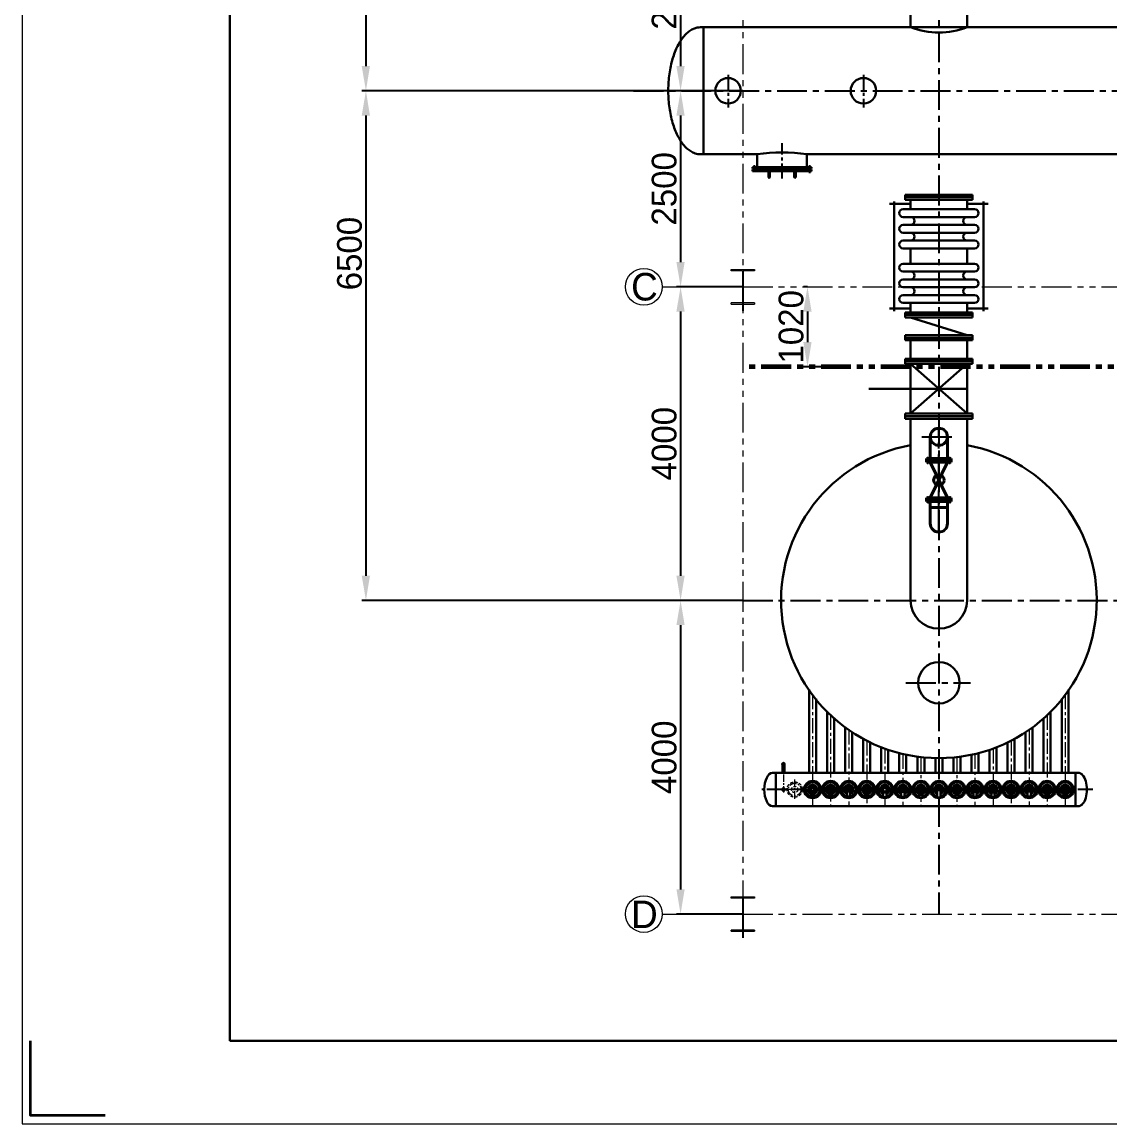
# Model space of a CAD drawing. Header units: millimetres. Extents: x 48549 to 244689, y 99496 to 172785.
# Drawn here: x 120160 to 134030, y 109867 to 123921 of the extents above; entities that cross this region are included whole.
import ezdxf

# ---------------------------------------------------------------- set-up
doc = ezdxf.new("R2010")
doc.units = ezdxf.units.MM
doc.header["$LTSCALE"] = 3
for name, pattern in [('CENTER', [50.8, 31.75, -6.35, 6.35, -6.35]), ('CENTERX2', [101.6, 63.5, -12.7, 12.7, -12.7]), ('DASHED', [19.05, 12.7, -6.35]), ('PHANTOMX2', [127, 63.5, -12.7, 12.7, -12.7, 12.7, -12.7])]:
    doc.linetypes.add(name, pattern=pattern)
for name, color, linetype, lineweight in [('1', 1, 'CENTER', 13), ('center', 1, 'CENTER', 9), ('CON', 7, 'Continuous', 40), ('Layer3', 6, 'Continuous', 18), ('Layer4', 4, 'DASHED', 5), ('双点划线', 3, 'PHANTOMX2', 20), ('图层1', 7, 'Continuous', 30), ('图层2', 1, 'CENTERX2', 15), ('图层3', 6, 'Continuous', 9), ('图框_内框线', 5, 'Continuous', 30), ('图框_外框线', 7, 'Continuous', 9), ('图框_角线', 5, 'Continuous', 35)]:
    doc.layers.add(name, color=color, linetype=linetype, lineweight=lineweight)
doc.layers.add('Layer1', color=1, linetype='CENTERX2')
doc.styles.add('仿宋体', font='ttxt1.shx', dxfattribs={"bigfont": 'hzfs.shx'})
doc.dimstyles.new('ISO-25', dxfattribs={"dimtxt": 150, "dimasz": 150, "dimexe": 50, "dimexo": 0, "dimgap": 50, "dimtad": 1, "dimdec": 1, "dimdsep": 46, "dimtxsty": '仿宋体', "dimcen": 2.5, "dimazin": 0, "dimtfac": 1, "dimtdec": 1, "dimtmove": 0, "dimatfit": 3, "dimfxl": 1, "dimarcsym": 0})

# ---------------------------------------------------------------- blocks, each defined once
blk = doc.blocks.new('*D53')
at = {"layer": 'Defpoints', "color": 0, "ltscale": 3}
for p in [(129349, 129544), (124544, 123044), (129349, 123044)]:
    blk.add_point(p, dxfattribs=at)
at = {"layer": '图层3', "color": 0, "lineweight": -2, "ltscale": 3}
for p, q in [((129349, 129544), (124494, 129544)), ((124544, 129229), (124544, 123359)), ((129349, 123044), (124494, 123044))]:
    blk.add_line(p, q, dxfattribs=at)
at = {"layer": '图层3', "color": 0, "ltscale": 3}
for points in [[(124491, 129229), (124596, 129229), (124544, 129544)], [(124491, 123359), (124596, 123359), (124544, 123044)]]:
    blk.add_solid(points, dxfattribs=at)
at = {"layer": '图层3', "color": 0, "ltscale": 3, "insert": (124336, 125520), "char_height": 315, "attachment_point": 5, "rotation": 90, "style": '仿宋体'}
blk.add_mtext('6500', dxfattribs=at)
blk = doc.blocks.new('*D58')
at = {"layer": 'Defpoints', "color": 0, "ltscale": 3}
for p in [(129349, 123044), (124544, 116544), (129349, 116544)]:
    blk.add_point(p, dxfattribs=at)
at = {"layer": '图层3', "color": 0, "lineweight": -2, "ltscale": 3}
for p, q in [((129349, 123044), (124494, 123044)), ((124544, 122729), (124544, 116859)), ((129349, 116544), (124494, 116544))]:
    blk.add_line(p, q, dxfattribs=at)
at = {"layer": '图层3', "color": 0, "ltscale": 3}
for points in [[(124491, 122729), (124596, 122729), (124544, 123044)], [(124491, 116859), (124596, 116859), (124544, 116544)]]:
    blk.add_solid(points, dxfattribs=at)
at = {"layer": '图层3', "color": 0, "ltscale": 3, "insert": (124336, 120968), "char_height": 315, "attachment_point": 5, "rotation": 90, "style": '仿宋体'}
blk.add_mtext('6500', dxfattribs=at)
blk = doc.blocks.new('*D85')
at = {"layer": 'Defpoints', "color": 0, "ltscale": 3}
for p in [(129349, 125544), (128556, 123044), (129349, 123044)]:
    blk.add_point(p, dxfattribs=at)
at = {"layer": '图层3', "color": 0, "lineweight": -2, "ltscale": 3}
for p, q in [((129349, 125544), (128506, 125544)), ((128556, 125229), (128556, 123359)), ((129349, 123044), (128506, 123044))]:
    blk.add_line(p, q, dxfattribs=at)
at = {"layer": '图层3', "color": 0, "ltscale": 3}
for points in [[(128503, 125229), (128608, 125229), (128556, 125544)], [(128503, 123359), (128608, 123359), (128556, 123044)]]:
    blk.add_solid(points, dxfattribs=at)
at = {"layer": '图层3', "color": 0, "ltscale": 3, "insert": (128348, 124294), "char_height": 315, "attachment_point": 5, "rotation": 90, "style": '仿宋体'}
blk.add_mtext('2500', dxfattribs=at)
blk = doc.blocks.new('*D86')
at = {"layer": 'Defpoints', "color": 0, "ltscale": 3}
for p in [(129349, 123044), (128556, 120544), (129349, 120544)]:
    blk.add_point(p, dxfattribs=at)
at = {"layer": '图层3', "color": 0, "lineweight": -2, "ltscale": 3}
for p, q in [((129349, 123044), (128506, 123044)), ((128556, 122729), (128556, 120859)), ((129349, 120544), (128506, 120544))]:
    blk.add_line(p, q, dxfattribs=at)
at = {"layer": '图层3', "color": 0, "ltscale": 3}
for points in [[(128503, 122729), (128608, 122729), (128556, 123044)], [(128503, 120859), (128608, 120859), (128556, 120544)]]:
    blk.add_solid(points, dxfattribs=at)
at = {"layer": '图层3', "color": 0, "ltscale": 3, "insert": (128348, 121794), "char_height": 315, "attachment_point": 5, "rotation": 90, "style": '仿宋体'}
blk.add_mtext('2500', dxfattribs=at)
blk = doc.blocks.new('*D87')
at = {"layer": 'Defpoints', "color": 0, "ltscale": 3}
for p in [(129349, 120544), (128556, 116544), (129349, 116544)]:
    blk.add_point(p, dxfattribs=at)
at = {"layer": '图层3', "color": 0, "lineweight": -2, "ltscale": 3}
for p, q in [((129349, 120544), (128506, 120544)), ((128556, 120229), (128556, 116859)), ((129349, 116544), (128506, 116544))]:
    blk.add_line(p, q, dxfattribs=at)
at = {"layer": '图层3', "color": 0, "ltscale": 3}
for points in [[(128503, 120229), (128608, 120229), (128556, 120544)], [(128503, 116859), (128608, 116859), (128556, 116544)]]:
    blk.add_solid(points, dxfattribs=at)
at = {"layer": '图层3', "color": 0, "ltscale": 3, "insert": (128348, 118544), "char_height": 315, "attachment_point": 5, "rotation": 90, "style": '仿宋体'}
blk.add_mtext('4000', dxfattribs=at)
blk = doc.blocks.new('*D88')
at = {"layer": 'Defpoints', "color": 0, "ltscale": 3}
for p in [(129349, 116544), (128556, 112544), (129349, 112544)]:
    blk.add_point(p, dxfattribs=at)
at = {"layer": '图层3', "color": 0, "lineweight": -2, "ltscale": 3}
for p, q in [((129349, 116544), (128506, 116544)), ((128556, 116229), (128556, 112859)), ((129349, 112544), (128506, 112544))]:
    blk.add_line(p, q, dxfattribs=at)
at = {"layer": '图层3', "color": 0, "ltscale": 3}
for points in [[(128503, 116229), (128608, 116229), (128556, 116544)], [(128503, 112859), (128608, 112859), (128556, 112544)]]:
    blk.add_solid(points, dxfattribs=at)
at = {"layer": '图层3', "color": 0, "ltscale": 3, "insert": (128348, 114544), "char_height": 315, "attachment_point": 5, "rotation": 90, "style": '仿宋体'}
blk.add_mtext('4000', dxfattribs=at)
blk = doc.blocks.new('*D95')
at = {"layer": 'Defpoints', "color": 0, "ltscale": 3}
for p in [(130174, 120544), (130174, 119524), (130362, 119524)]:
    blk.add_point(p, dxfattribs=at)
at = {"layer": '图层3', "color": 0, "lineweight": -2, "ltscale": 3}
for p, q in [((130174, 120544), (130124, 120544)), ((130174, 120229), (130174, 119839)), ((130362, 119524), (130124, 119524))]:
    blk.add_line(p, q, dxfattribs=at)
at = {"layer": '图层3', "color": 0, "ltscale": 3}
for points in [[(130121, 120229), (130226, 120229), (130174, 120544)], [(130121, 119839), (130226, 119839), (130174, 119524)]]:
    blk.add_solid(points, dxfattribs=at)
at = {"layer": '图层3', "color": 0, "ltscale": 3, "insert": (129966, 120034), "char_height": 315, "attachment_point": 5, "rotation": 90, "style": '仿宋体'}
blk.add_mtext('1020', dxfattribs=at)

msp = doc.modelspace()

# ---------------------------------------------------------------- linework, layer by layer
at = {"layer": '1'}
for p, q in [((129894.364, 114457.95), (129840.086, 114457.95)), ((130015.85, 114132.497), (129802.711, 114132.484))]:
    msp.add_line(p, q, dxfattribs=at)
at = {"layer": 'center'}
for p, q in [((129868.575, 114478.293), (129868.575, 114094.204)), ((130009.363, 114262.111), (130009.363, 113999.273))]:
    msp.add_line(p, q, dxfattribs=at)
msp.add_circle((130010.793, 114132.56), 80, dxfattribs=at)
at = {"layer": 'CON'}
for p, q in [((131739.863, 118631.484), (131739.863, 118353.49)), ((131958.863, 118631.484), (131958.863, 118353.49)), ((132006.863, 118353.49), (131691.863, 118353.49)), ((131691.863, 118353.49), (131691.863, 118331.49)), ((132006.863, 118331.49), (132006.863, 118353.49)), ((131691.863, 118331.49), (132006.863, 118331.49)), ((131691.863, 118329.49), (131691.863, 118331.49)), ((132006.863, 118329.49), (131691.863, 118329.49)), ((131691.863, 118329.49), (131691.863, 118307.49)), ((131691.863, 118307.49), (132006.863, 118307.49)), ((131739.863, 117851.49), (131958.863, 118307.49)), ((131958.863, 117851.49), (131739.863, 118307.49)), ((132006.863, 118331.49), (132006.863, 118329.49)), ((132006.863, 118307.49), (132006.863, 118329.49)), ((131691.863, 117829.49), (131691.863, 117851.49)), ((131691.863, 117851.49), (132006.863, 117851.49)), ((132006.863, 117829.49), (131691.863, 117829.49)), ((131691.863, 117829.49), (131691.863, 117827.49)), ((131691.863, 117805.49), (131691.863, 117827.49)), ((131691.863, 117827.49), (132006.863, 117827.49)), ((132006.863, 117805.49), (131691.863, 117805.49)), ((131739.863, 117805.49), (131739.863, 117524.49)), ((131958.863, 117805.49), (131958.863, 117524.49)), ((132006.863, 117851.49), (132006.863, 117829.49)), ((132006.863, 117827.49), (132006.863, 117829.49)), ((132006.863, 117827.49), (132006.863, 117805.49)), ((131958.863, 117727.49), (131739.863, 117727.49))]:
    msp.add_line(p, q, dxfattribs=at)
for centre, radius in [((131849.363, 118631.484), 109.5), ((131849.363, 118079.49), 67.33)]:
    msp.add_circle(centre, radius, dxfattribs=at)
msp.add_arc((131849.363, 117524.49), 109.5, 180, 0, dxfattribs=at)
at = {"layer": 'Layer1', "ltscale": 2}
for p, q in [((131849.363, 133544.49), (131849.363, 112544.49)), ((127957.105, 123044.49), (154349.363, 123044.49)), ((131633.87, 118631.484), (132064.856, 118631.484)), ((131849.363, 117414.99), (131849.363, 118740.984)), ((129349.363, 116544.49), (154349.363, 116544.49)), ((131427.905, 115494.49), (132251.979, 115494.49))]:
    msp.add_line(p, q, dxfattribs=at)
at = {"layer": 'Layer1'}
for p, q in [((129161.833, 123248.518), (129161.833, 122833.083)), ((130887.333, 123248.518), (130887.333, 122833.083)), ((129849.365, 121926.115), (129849.365, 122375.118)), ((129496.865, 122006.091), (129496.865, 122094.471)), ((129685.018, 122020.085), (129685.018, 121934.745)), ((129685.018, 122020.085), (129685.018, 121945.085)), ((130013.711, 122020.085), (130013.711, 121945.085)), ((130013.711, 122020.085), (130013.711, 121934.745)), ((130201.865, 121991.996), (130201.865, 122094.471)), ((129349.363, 120364.954), (129349.363, 120239.713)), ((133810.091, 114132.49), (129593.178, 114132.49)), ((129349.363, 112364.954), (129349.363, 112239.713))]:
    msp.add_line(p, q, dxfattribs=at)
at = {"layer": 'Layer3'}
msp.add_arc((129868.575, 114132.522), 15.5, 180, 90, dxfattribs=at)
at = {"layer": 'Layer4'}
for radius in [97.5, 40]:
    msp.add_circle((130010.793, 114132.56), radius, dxfattribs=at)
at = {"layer": '双点划线', "ltscale": 2}
for p, q in [((129349.363, 133544.49), (129349.363, 112544.49)), ((129349.363, 120544.49), (154343.863, 120544.49)), ((129349.363, 112544.49), (154354.863, 112544.49))]:
    msp.add_line(p, q, dxfattribs=at)
at = {"layer": '双点划线', "ltscale": 10}
for p, q in [((129199.363, 120764.49), (129499.363, 120764.49)), ((129199.363, 120748.49), (129199.363, 120764.49)), ((129343.863, 120746.49), (129199.363, 120746.49)), ((129343.863, 120746.49), (129343.863, 120342.49)), ((129499.363, 120746.49), (129354.863, 120746.49)), ((129354.863, 120746.49), (129354.863, 120342.49)), ((129499.363, 120764.49), (129499.363, 120748.49)), ((129199.363, 120342.49), (129343.863, 120342.49)), ((129199.363, 120324.49), (129199.363, 120340.49)), ((129199.363, 120324.49), (129499.363, 120324.49)), ((129354.863, 120342.49), (129499.363, 120342.49)), ((129499.363, 120340.49), (129499.363, 120324.49)), ((129199.363, 112764.49), (129499.363, 112764.49)), ((129199.363, 112748.49), (129199.363, 112764.49)), ((129343.863, 112746.49), (129199.363, 112746.49)), ((129343.863, 112746.49), (129343.863, 112342.49)), ((129499.363, 112746.49), (129354.863, 112746.49)), ((129354.863, 112746.49), (129354.863, 112342.49)), ((129499.363, 112764.49), (129499.363, 112748.49)), ((129199.363, 112342.49), (129343.863, 112342.49)), ((129199.363, 112324.49), (129199.363, 112340.49)), ((129199.363, 112324.49), (129499.363, 112324.49)), ((129354.863, 112342.49), (129499.363, 112342.49)), ((129499.363, 112340.49), (129499.363, 112324.49))]:
    msp.add_line(p, q, dxfattribs=at)
at = {"layer": '双点划线', "color": 7, "lineweight": 60, "ltscale": 2}
msp.add_line((154349.363, 119524.49), (129343.863, 119524.49), dxfattribs=at)
at = {"layer": '图层1'}
for p, q in [((131489.357, 124402.49), (131489.367, 123854.49)), ((132209.362, 124402.49), (132209.365, 123854.49)), ((139849.373, 123854.49), (128809.362, 123854.49)), ((128849.362, 123854.49), (128849.362, 122234.49)), ((129534.365, 122234.49), (128809.362, 122234.49)), ((129534.365, 122234.49), (129534.365, 122070.49)), ((139849.373, 122234.49), (130164.365, 122234.49)), ((130164.365, 122234.49), (130164.365, 122070.49)), ((129471.865, 122070.49), (129849.365, 122070.49)), ((129471.865, 122051.49), (129471.865, 122070.49)), ((129849.365, 122051.49), (129471.865, 122051.49)), ((129849.365, 122038.49), (129471.865, 122038.49)), ((129471.865, 122038.49), (129471.865, 122019.49)), ((129471.865, 122019.49), (129849.365, 122019.49)), ((129514.365, 122046.49), (129514.365, 122051.49)), ((129514.365, 122046.49), (129849.365, 122046.49)), ((129514.365, 122046.49), (129514.365, 122043.49)), ((129514.365, 122043.49), (129514.365, 122038.49)), ((129514.365, 122043.49), (130184.365, 122043.49)), ((129675.018, 121945.085), (129675.018, 122019.49)), ((129695.018, 121945.085), (129695.018, 122019.49)), ((130226.865, 122070.49), (129849.365, 122070.49)), ((129849.365, 122051.49), (130226.865, 122051.49)), ((130184.365, 122046.49), (129849.365, 122046.49)), ((129849.365, 122038.49), (130226.865, 122038.49)), ((130226.865, 122019.49), (129849.365, 122019.49)), ((130003.711, 121945.085), (130003.711, 122019.49)), ((130023.711, 121945.085), (130023.711, 122019.49)), ((130184.365, 122046.49), (130184.365, 122051.49)), ((130184.365, 122043.49), (130184.365, 122046.49)), ((130184.365, 122043.49), (130184.365, 122038.49)), ((130226.865, 122051.49), (130226.865, 122070.49)), ((130226.865, 122038.49), (130226.865, 122019.49)), ((132279.371, 121718.486), (131419.371, 121718.494)), ((131419.371, 121686.494), (131419.371, 121718.494)), ((132279.371, 121686.486), (132279.371, 121718.486)), ((131489.367, 121604.492), (131221.604, 121604.493)), ((131279.498, 121634.394), (131279.492, 120234.394)), ((131419.37, 121654.494), (131419.371, 121686.494)), ((131419.37, 121654.494), (132279.37, 121654.486)), ((132279.371, 121686.486), (131419.371, 121686.494)), ((131489.37, 121654.494), (131489.369, 121534.492)), ((132209.368, 121654.487), (132209.366, 121534.488)), ((132209.367, 121604.488), (132477.13, 121604.487)), ((132279.37, 121654.486), (132279.371, 121686.486)), ((132419.236, 121634.388), (132419.229, 120234.388)), ((131899.366, 121434.49), (131393.814, 121434.492)), ((131899.367, 121534.49), (131393.815, 121534.492)), ((131899.367, 121534.49), (131489.367, 121534.492)), ((131799.366, 121434.49), (132304.919, 121434.488)), ((131799.367, 121534.49), (132304.919, 121534.488)), ((131799.367, 121534.49), (132209.367, 121534.488)), ((131899.366, 121334.49), (131393.814, 121334.492)), ((131799.366, 121334.49), (132304.918, 121334.488)), ((131899.365, 121234.49), (131393.813, 121234.492)), ((131799.365, 121234.49), (132304.918, 121234.488)), ((131899.364, 121034.49), (131393.812, 121034.492)), ((131899.365, 121134.49), (131393.813, 121134.492)), ((131489.364, 121034.492), (131489.363, 120838.492)), ((131799.364, 121034.49), (132304.917, 121034.488)), ((131799.365, 121134.49), (132304.917, 121134.488)), ((132209.364, 121034.488), (132209.363, 120838.488)), ((131899.363, 120738.49), (131393.81, 120738.492)), ((131899.363, 120838.49), (131393.811, 120838.492)), ((131799.363, 120838.49), (132304.915, 120838.488)), ((131799.363, 120738.49), (132304.915, 120738.488)), ((131899.362, 120638.49), (131393.81, 120638.492)), ((131799.362, 120638.49), (132304.914, 120638.488)), ((131899.362, 120538.49), (131393.809, 120538.492)), ((131799.362, 120538.49), (132304.914, 120538.488)), ((131899.361, 120338.49), (131393.808, 120338.492)), ((131899.361, 120438.49), (131393.809, 120438.492)), ((131489.361, 120338.492), (131489.361, 120338.492)), ((131899.361, 120338.49), (131489.361, 120338.492)), ((131489.363, 120218.49), (131489.363, 120338.492)), ((131799.361, 120438.49), (132304.913, 120438.488)), ((131799.361, 120338.49), (132304.913, 120338.488)), ((131799.361, 120338.49), (132209.361, 120338.488)), ((132209.36, 120218.49), (132209.36, 120338.488)), ((132209.361, 120338.488), (132209.361, 120338.488)), ((131489.36, 120268.492), (131221.597, 120268.493)), ((131419.366, 120218.49), (132279.366, 120218.49)), ((131419.366, 120218.49), (131419.366, 120186.49)), ((132279.366, 120186.49), (131419.366, 120186.49)), ((131419.366, 120186.49), (131419.366, 120154.49)), ((132209.36, 120268.488), (132477.123, 120268.487)), ((132279.366, 120218.49), (132279.366, 120186.49)), ((132279.366, 120186.49), (132279.366, 120154.49)), ((132279.366, 120154.49), (131419.366, 120154.49)), ((131489.366, 120154.49), (132209.366, 119926.49)), ((131419.366, 119926.49), (132279.366, 119926.49)), ((131419.366, 119926.49), (131419.366, 119894.49)), ((132279.366, 119894.49), (131419.366, 119894.49)), ((131419.366, 119894.49), (131419.366, 119862.49)), ((132279.366, 119926.49), (132279.366, 119894.49)), ((132279.366, 119894.49), (132279.366, 119862.49)), ((132279.366, 119862.49), (131419.366, 119862.49)), ((131489.366, 119626.49), (131489.366, 119862.49)), ((132209.366, 119626.49), (132209.365, 119862.49)), ((131419.366, 119626.49), (132279.366, 119626.49)), ((131419.366, 119626.49), (131419.366, 119594.49)), ((132279.366, 119626.49), (132279.366, 119594.49)), ((132279.366, 119594.49), (131419.366, 119594.49)), ((131419.366, 119594.49), (131419.366, 119562.49)), ((132279.366, 119562.49), (131419.366, 119562.49)), ((131489.366, 118926.49), (131489.366, 119562.49)), ((132209.366, 119562.49), (131489.366, 118926.49)), ((131489.366, 119562.49), (132209.366, 118926.49)), ((132209.366, 118926.49), (132209.366, 119562.49)), ((132279.366, 119594.49), (132279.366, 119562.49)), ((130957.056, 119244.49), (132209.366, 119244.49)), ((131419.366, 118926.49), (132279.366, 118926.49)), ((131419.366, 118926.49), (131419.366, 118894.49)), ((132279.366, 118926.49), (132279.366, 118894.49)), ((132279.366, 118894.49), (131419.366, 118894.49)), ((131419.366, 118894.49), (131419.366, 118862.49)), ((132279.366, 118862.49), (131419.366, 118862.49)), ((131489.363, 116544.49), (131489.363, 118862.49)), ((132209.363, 116544.49), (132209.363, 118862.49)), ((132279.366, 118894.49), (132279.366, 118862.49)), ((130194.863, 115408.822), (130194.863, 114345.49)), ((133503.863, 115408.822), (133503.863, 114345.49)), ((130283.863, 115287.818), (130283.863, 114345.49)), ((133414.863, 115287.818), (133414.863, 114345.49)), ((130424.863, 115128.638), (130424.863, 114345.49)), ((133273.863, 115128.638), (133273.863, 114345.49)), ((130513.863, 115043.719), (130513.863, 114345.49)), ((133184.863, 115043.719), (133184.863, 114345.49)), ((130655.109, 114928.197), (130655.109, 114345.49)), ((130744.109, 114865.633), (130744.109, 114345.49)), ((132954.617, 114865.633), (132954.617, 114345.49)), ((133043.617, 114928.197), (133043.617, 114345.49)), ((130884.863, 114780.423), (130884.863, 114345.49)), ((130973.863, 114734.297), (130973.863, 114345.49)), ((132724.863, 114734.297), (132724.863, 114345.49)), ((132813.863, 114780.423), (132813.863, 114345.49)), ((131114.863, 114672.246), (131114.863, 114345.49)), ((131203.863, 114639.522), (131203.863, 114345.49)), ((131344.863, 114597.166), (131344.863, 114345.49)), ((131433.863, 114576.126), (131433.863, 114345.49)), ((131574.863, 114551.417), (131574.863, 114345.49)), ((132123.863, 114551.417), (132123.863, 114345.49)), ((132264.863, 114576.126), (132264.863, 114345.49)), ((132353.863, 114597.166), (132353.863, 114345.49)), ((132494.863, 114639.522), (132494.863, 114345.49)), ((132583.863, 114672.246), (132583.863, 114345.49)), ((129855.334, 114345.49), (129855.334, 114457.95)), ((129882.334, 114427.95), (129855.334, 114427.95)), ((129882.334, 114457.95), (129882.334, 114345.49)), ((131663.863, 114541.111), (131663.863, 114345.49)), ((131804.863, 114532.985), (131804.863, 114345.49)), ((131893.863, 114532.985), (131893.863, 114345.49)), ((132034.863, 114541.111), (132034.863, 114345.49)), ((133629.168, 114345.49), (129728.834, 114345.49)), ((129768.834, 114345.49), (129768.834, 113919.49)), ((133589.168, 114345.49), (133589.168, 113919.49)), ((130219.363, 114152.49), (130239.363, 114152.49)), ((130219.363, 114152.49), (130219.363, 114032.49)), ((130259.363, 114152.49), (130239.363, 114152.49)), ((130259.363, 114152.49), (130259.363, 114032.49)), ((130449.363, 114152.49), (130469.363, 114152.49)), ((130449.363, 114152.49), (130449.363, 114032.49)), ((130489.363, 114152.49), (130469.363, 114152.49)), ((130489.363, 114152.49), (130489.363, 114032.49)), ((130679.363, 114152.49), (130699.363, 114152.49)), ((130679.363, 114152.49), (130679.363, 114032.49)), ((130719.363, 114152.49), (130699.363, 114152.49)), ((130719.363, 114152.49), (130719.363, 114032.49)), ((130909.363, 114152.49), (130929.363, 114152.49)), ((130909.363, 114152.49), (130909.363, 114032.49)), ((130949.363, 114152.49), (130929.363, 114152.49)), ((130949.363, 114152.49), (130949.363, 114032.49)), ((131139.363, 114152.49), (131159.363, 114152.49)), ((131139.363, 114152.49), (131139.363, 114032.49)), ((131179.363, 114152.49), (131159.363, 114152.49)), ((131179.363, 114152.49), (131179.363, 114032.49)), ((131369.363, 114152.49), (131389.363, 114152.49)), ((131369.363, 114152.49), (131369.363, 114032.49)), ((131409.363, 114152.49), (131389.363, 114152.49)), ((131409.363, 114152.49), (131409.363, 114032.49)), ((131599.363, 114152.49), (131619.363, 114152.49)), ((131599.363, 114152.49), (131599.363, 114032.49)), ((131639.363, 114152.49), (131619.363, 114152.49)), ((131639.363, 114152.49), (131639.363, 114032.49)), ((131829.363, 114152.49), (131849.363, 114152.49)), ((131829.363, 114152.49), (131829.363, 114032.49)), ((131869.363, 114152.49), (131849.363, 114152.49)), ((131869.363, 114152.49), (131869.363, 114032.49)), ((132059.363, 114152.49), (132079.363, 114152.49)), ((132059.363, 114152.49), (132059.363, 114032.49)), ((132099.363, 114152.49), (132079.363, 114152.49)), ((132099.363, 114152.49), (132099.363, 114032.49)), ((132289.363, 114152.49), (132309.363, 114152.49)), ((132289.363, 114152.49), (132289.363, 114032.49)), ((132329.363, 114152.49), (132309.363, 114152.49)), ((132329.363, 114152.49), (132329.363, 114032.49)), ((132519.363, 114152.49), (132539.363, 114152.49)), ((132519.363, 114152.49), (132519.363, 114032.49)), ((132559.363, 114152.49), (132539.363, 114152.49)), ((132559.363, 114152.49), (132559.363, 114032.49)), ((132749.363, 114152.49), (132769.363, 114152.49)), ((132749.363, 114152.49), (132749.363, 114032.49)), ((132789.363, 114152.49), (132769.363, 114152.49)), ((132789.363, 114152.49), (132789.363, 114032.49)), ((132979.558, 114152.656), (132999.558, 114152.656)), ((132979.558, 114152.656), (132979.558, 114032.656)), ((133019.558, 114152.656), (132999.558, 114152.656)), ((133019.558, 114152.656), (133019.558, 114032.656)), ((133209.558, 114152.656), (133229.558, 114152.656)), ((133209.558, 114152.656), (133209.558, 114032.656)), ((133249.558, 114152.656), (133229.558, 114152.656)), ((133249.558, 114152.656), (133249.558, 114032.656)), ((133439.363, 114152.656), (133459.363, 114152.656)), ((133439.363, 114152.656), (133439.363, 114032.656)), ((133479.363, 114152.656), (133459.363, 114152.656)), ((133479.363, 114152.656), (133479.363, 114032.656)), ((130219.363, 114032.49), (130239.363, 114032.49)), ((130259.363, 114032.49), (130239.363, 114032.49)), ((130449.363, 114032.49), (130469.363, 114032.49)), ((130489.363, 114032.49), (130469.363, 114032.49)), ((130679.363, 114032.49), (130699.363, 114032.49)), ((130719.363, 114032.49), (130699.363, 114032.49)), ((130909.363, 114032.49), (130929.363, 114032.49)), ((130949.363, 114032.49), (130929.363, 114032.49)), ((131139.363, 114032.49), (131159.363, 114032.49)), ((131179.363, 114032.49), (131159.363, 114032.49)), ((131369.363, 114032.49), (131389.363, 114032.49)), ((131409.363, 114032.49), (131389.363, 114032.49)), ((131599.363, 114032.49), (131619.363, 114032.49)), ((131639.363, 114032.49), (131619.363, 114032.49)), ((131829.363, 114032.49), (131849.363, 114032.49)), ((131869.363, 114032.49), (131849.363, 114032.49)), ((132059.363, 114032.49), (132079.363, 114032.49)), ((132099.363, 114032.49), (132079.363, 114032.49)), ((132289.363, 114032.49), (132309.363, 114032.49)), ((132329.363, 114032.49), (132309.363, 114032.49)), ((132519.363, 114032.49), (132539.363, 114032.49)), ((132559.363, 114032.49), (132539.363, 114032.49)), ((132749.363, 114032.49), (132769.363, 114032.49)), ((132789.363, 114032.49), (132769.363, 114032.49)), ((132979.558, 114032.656), (132999.558, 114032.656)), ((133019.558, 114032.656), (132999.558, 114032.656)), ((133209.558, 114032.656), (133229.558, 114032.656)), ((133249.558, 114032.656), (133229.558, 114032.656)), ((133439.363, 114032.656), (133459.363, 114032.656)), ((133479.363, 114032.656), (133459.363, 114032.656)), ((133629.168, 113919.49), (129728.834, 113919.49))]:
    msp.add_line(p, q, dxfattribs=at)
for centre, radius in [((129161.833, 123044.49), 162.5), ((130887.333, 123044.49), 162.5), ((131849.363, 115494.49), 264.5), ((129868.834, 114457.95), 13.5), ((129868.834, 114457.95), 9), ((129868.575, 114132.522), 17), ((129868.575, 114132.522), 12.5), ((130239.363, 114132.49), 110), ((130239.363, 114132.49), 110), ((130469.363, 114132.49), 110), ((130469.363, 114132.49), 110), ((130699.363, 114132.49), 110), ((130699.363, 114132.49), 110), ((130929.363, 114132.49), 110), ((130929.363, 114132.49), 110), ((131159.363, 114132.49), 110), ((131159.363, 114132.49), 110), ((131389.363, 114132.49), 110), ((131389.363, 114132.49), 110), ((131619.363, 114132.49), 110), ((131619.363, 114132.49), 110), ((131849.363, 114132.49), 110), ((131849.363, 114132.49), 110), ((132079.363, 114132.49), 110), ((132079.363, 114132.49), 110), ((132309.363, 114132.49), 110), ((132309.363, 114132.49), 110), ((132539.363, 114132.49), 110), ((132539.363, 114132.49), 110), ((132769.363, 114132.49), 110), ((132769.363, 114132.49), 110), ((132999.558, 114132.656), 110), ((132999.558, 114132.656), 110), ((133229.558, 114132.656), 110), ((133229.558, 114132.656), 110), ((133459.363, 114132.656), 110), ((133459.363, 114132.656), 110)]:
    msp.add_circle(centre, radius, dxfattribs=at)
for centre, radius, start, end in [((131849.364, 124798.025), 1009.881, 249.1159315, 290.8840685), ((129849.365, 120247.301), 2012, 80.9926807, 99.0073193), ((129685.018, 121945.085), 10, 180, 0), ((130013.711, 121945.085), 10, 180, 0), ((131393.814, 121484.492), 50, 89.9997196, 269.9997196), ((131489.366, 121384.492), 50, 269.9997196, 89.9997196), ((132209.366, 121384.488), 50, 89.9997196, 269.9997196), ((132304.919, 121484.488), 50, 269.9997196, 89.9997196), ((131393.813, 121284.492), 50, 89.9997196, 269.9997196), ((132304.918, 121284.488), 50, 269.9997196, 89.9997196), ((131489.365, 121184.492), 50, 269.9997196, 89.9997196), ((132209.365, 121184.488), 50, 89.9997196, 269.9997196), ((131393.812, 121084.492), 50, 89.9997196, 269.9997196), ((132304.917, 121084.488), 50, 269.9997196, 89.9997196), ((131393.811, 120788.492), 50, 89.9997196, 269.9997196), ((131489.362, 120688.492), 50, 269.9997196, 89.9997196), ((132209.362, 120688.488), 50, 89.9997196, 269.9997196), ((132304.915, 120788.488), 50, 269.9997196, 89.9997196), ((131393.81, 120588.492), 50, 89.9997196, 269.9997196), ((132304.914, 120588.488), 50, 269.9997196, 89.9997196), ((131489.361, 120488.492), 50, 269.9997196, 89.9997196), ((132209.361, 120488.488), 50, 89.9997196, 269.9997196), ((131393.809, 120388.492), 50, 89.9997196, 269.9997196), ((132304.913, 120388.488), 50, 269.9997196, 89.9997196), ((131849.363, 116544.49), 2012, 100.3071447, 79.6926761), ((131849.363, 116544.49), 360, 180, 0), ((130239.363, 114132.49), 89.708, 282.8820674, 257.1179326), ((130239.363, 114132.49), 59.724, 289.5647271, 250.4352729), ((130239.363, 114132.49), 39.594, 300.3401686, 239.6598314), ((130469.363, 114132.49), 89.708, 282.8820674, 257.1179326), ((130469.363, 114132.49), 59.724, 289.5647271, 250.4352729), ((130469.363, 114132.49), 39.594, 300.3401686, 239.6598314), ((130699.363, 114132.49), 89.708, 282.8820674, 257.1179326), ((130699.363, 114132.49), 59.724, 289.5647271, 250.4352729), ((130699.363, 114132.49), 39.594, 300.3401686, 239.6598314), ((130929.363, 114132.49), 89.708, 282.8820674, 257.1179326), ((130929.363, 114132.49), 59.724, 289.5647271, 250.4352729), ((130929.363, 114132.49), 39.594, 300.3401686, 239.6598314), ((131159.363, 114132.49), 89.708, 282.8820674, 257.1179326), ((131159.363, 114132.49), 59.724, 289.5647271, 250.4352729), ((131159.363, 114132.49), 39.594, 300.3401686, 239.6598314), ((131389.363, 114132.49), 89.708, 282.8820674, 257.1179326), ((131389.363, 114132.49), 59.724, 289.5647271, 250.4352729), ((131389.363, 114132.49), 39.594, 300.3401686, 239.6598314), ((131619.363, 114132.49), 89.708, 282.8820674, 257.1179326), ((131619.363, 114132.49), 59.724, 289.5647271, 250.4352729), ((131619.363, 114132.49), 39.594, 300.3401686, 239.6598314), ((131849.363, 114132.49), 89.708, 282.8820674, 257.1179326), ((131849.363, 114132.49), 59.724, 289.5647271, 250.4352729), ((131849.363, 114132.49), 39.594, 300.3401686, 239.6598314), ((132079.363, 114132.49), 89.708, 282.8820674, 257.1179326), ((132079.363, 114132.49), 59.724, 289.5647271, 250.4352729), ((132079.363, 114132.49), 39.594, 300.3401686, 239.6598314), ((132309.363, 114132.49), 89.708, 282.8820674, 257.1179326), ((132309.363, 114132.49), 59.724, 289.5647271, 250.4352729), ((132309.363, 114132.49), 39.594, 300.3401686, 239.6598314), ((132539.363, 114132.49), 89.708, 282.8820674, 257.1179326), ((132539.363, 114132.49), 59.724, 289.5647271, 250.4352729), ((132539.363, 114132.49), 39.594, 300.3401686, 239.6598314), ((132769.363, 114132.49), 89.708, 282.8820674, 257.1179326), ((132769.363, 114132.49), 59.724, 289.5647271, 250.4352729), ((132769.363, 114132.49), 39.594, 300.3401686, 239.6598314), ((132999.558, 114132.656), 89.708, 282.8820674, 257.1179326), ((132999.558, 114132.656), 59.724, 289.5647271, 250.4352729), ((132999.558, 114132.656), 39.594, 300.3401686, 239.6598314), ((133229.558, 114132.656), 89.708, 282.8820674, 257.1179326), ((133229.558, 114132.656), 59.724, 289.5647271, 250.4352729), ((133229.558, 114132.656), 39.594, 300.3401686, 239.6598314), ((133459.363, 114132.656), 89.708, 282.8820674, 257.1179326), ((133459.363, 114132.656), 59.724, 289.5647271, 250.4352729), ((133459.363, 114132.656), 39.594, 300.3401686, 239.6598314)]:
    msp.add_arc(centre, radius, start, end, dxfattribs=at)
at = {"layer": '图层1', "extrusion": (0, 0, -1)}
msp.add_ellipse((129728.834, 114132.49), major_axis=(0, 213), ratio=0.497652582, start_param=3.141592654, end_param=6.283185307, dxfattribs=at)
at = {"layer": '图层1'}
msp.add_ellipse((133629.168, 114132.49), major_axis=(0, -213), ratio=0.497652582, start_param=0, end_param=3.141592654, dxfattribs=at)
msp.add_open_spline([(128809.362, 122234.49), (128798.215, 122234.49), (128787.068, 122235.379), (128764.874, 122238.92), (128753.827, 122241.573), (128731.923, 122248.609), (128721.067, 122252.992), (128693.048, 122266.637), (128676.102, 122277.246), (128643.163, 122302.592), (128627.17, 122317.328), (128596.355, 122350.653), (128581.533, 122369.242), (128553.263, 122409.959), (128539.814, 122432.088), (128514.481, 122479.527), (128502.597, 122504.837), (128480.569, 122558.233), (128470.425, 122586.318), (128452.03, 122644.811), (128443.78, 122675.218), (128429.299, 122737.865), (128423.069, 122770.104), (128412.728, 122835.892), (128408.616, 122869.441), (128402.574, 122937.305), (128400.645, 122971.62), (128398.999, 123040.458), (128399.282, 123074.981), (128402.058, 123143.676), (128404.55, 123177.848), (128411.703, 123245.284), (128416.364, 123278.549), (128427.783, 123343.634), (128434.54, 123375.453), (128450.045, 123437.131), (128458.793, 123466.99), (128478.146, 123524.265), (128488.751, 123551.682), (128511.658, 123603.632), (128523.959, 123628.165), (128550.08, 123673.954), (128563.898, 123695.21), (128592.858, 123734.096), (128607.999, 123751.727), (128639.399, 123783.064), (128655.657, 123796.77), (128689.066, 123819.988), (128706.218, 123829.501), (128738.006, 123842.787), (128752.54, 123847.284), (128781.177, 123853.069), (128795.269, 123854.49), (128809.362, 123854.49)], degree=3, knots=[3.141592654, 3.141592654, 3.141592654, 3.141592654, 3.221214895, 3.221214895, 3.300837136, 3.300837136, 3.380459378, 3.380459378, 3.508873979, 3.508873979, 3.63728858, 3.63728858, 3.765703181, 3.765703181, 3.894117782, 3.894117782, 4.022532383, 4.022532383, 4.150946984, 4.150946984, 4.279361585, 4.279361585, 4.407776186, 4.407776186, 4.536190787, 4.536190787, 4.664605388, 4.664605388, 4.793019989, 4.793019989, 4.92143459, 4.92143459, 5.049849191, 5.049849191, 5.178263792, 5.178263792, 5.306678393, 5.306678393, 5.435092994, 5.435092994, 5.563507595, 5.563507595, 5.691922196, 5.691922196, 5.820336797, 5.820336797, 5.948751398, 5.948751398, 6.077165999, 6.077165999, 6.182519669, 6.182519669, 6.283185307, 6.283185307, 6.283185307, 6.283185307], dxfattribs=at)
at = {"layer": '图层2'}
for p, q in [((130239.363, 115345.94), (130239.363, 113919.49)), ((133459.363, 115345.94), (133459.363, 113919.49)), ((130469.363, 115084.871), (130469.363, 113919.49)), ((133229.363, 115084.871), (133229.363, 113919.49)), ((130699.363, 114896.183), (130699.363, 113919.49)), ((132999.363, 114896.183), (132999.363, 113919.49)), ((130929.363, 114756.652), (130929.363, 113919.49)), ((132769.363, 114756.652), (132769.363, 113919.49)), ((131159.363, 114655.285), (131159.363, 113919.49)), ((131389.363, 114586.109), (131389.363, 113919.49)), ((131619.363, 114545.759), (131619.363, 113919.49)), ((132079.363, 114545.759), (132079.363, 113919.49)), ((132309.363, 114586.109), (132309.363, 113919.49)), ((132539.363, 114655.285), (132539.363, 113919.49))]:
    msp.add_line(p, q, dxfattribs=at)
at = {"layer": '图层3'}
for p, q in [((128322.283, 120544.49), (128505.947, 120544.49)), ((128322.283, 112544.49), (128505.947, 112544.49))]:
    msp.add_line(p, q, dxfattribs=at)
at = {"layer": '图层3', "ltscale": 3}
for p, q in [((131709.363, 118283.236), (131709.363, 118377.734)), ((131989.363, 118283.236), (131989.363, 118377.734)), ((131709.363, 117875.745), (131709.363, 117781.246)), ((131989.363, 117875.745), (131989.363, 117781.246))]:
    msp.add_line(p, q, dxfattribs=at)
at = {"layer": '图层3'}
for centre in [(128088.061, 120544.49), (128088.061, 112544.49)]:
    msp.add_circle(centre, 234.221, dxfattribs=at)
msp.add_arc((129868.834, 114457.95), 10.5, 180, 90, dxfattribs=at)
at = {"layer": '图框_内框线'}
msp.add_lwpolyline([(122808.01, 110926.221), (208182.226, 110926.221), (208182.226, 171726.221), (122808.01, 171726.221)], close=True, dxfattribs=at)
at = {"layer": '图框_外框线'}
msp.add_lwpolyline([(120159.926, 109866.988), (209241.459, 109866.988), (209241.459, 172785.455), (120159.926, 172785.455)], close=True, dxfattribs=at)
at = {"layer": '图框_角线', "flags": 128}
msp.add_lwpolyline([(121219.159, 109972.911), (120265.849, 109972.911), (120265.849, 110926.221)], dxfattribs=at)

# ---------------------------------------------------------------- texts
at = {"layer": 'Layer3', "char_height": 351, "width": 1944.27277, "attachment_point": 8, "style": '仿宋体'}
for s, insert in [('C', (128095.098, 120365.069)), ('D', (128095.098, 112365.069))]:
    msp.add_mtext(s, dxfattribs=dict(at, insert=insert))

# ---------------------------------------------------------------- dimensions: what is measured, and where the dimension line sits
at = {"layer": '图层3', "ltscale": 3}
for base, p1, p2, picture, middle in [((124543.862, 123044.49), (129349.363, 129544.49), (129349.363, 123044.49), '*D53', (124543.862, 125520.09)), ((124543.862, 116544.49), (129349.363, 123044.49), (129349.363, 116544.49), '*D58', (124543.862, 120967.593))]:
    dim = msp.add_linear_dim(base=base, p1=p1, p2=p2, angle=90, dimstyle='ISO-25', override={"dimtxt": 315, "dimasz": 315}, dxfattribs=at)
    dim.commit()
    dim.dimension.update_dxf_attribs({"geometry": picture, "text_midpoint": middle, "dimtype": 160})
for base, p1, p2, picture, middle in [((128555.947, 123044.49), (129349.363, 125544.49), (129349.363, 123044.49), '*D85', (128348.447, 124294.49)), ((128555.947, 120544.49), (129349.363, 123044.49), (129349.363, 120544.49), '*D86', (128348.447, 121794.49)), ((128555.947, 116544.49), (129349.363, 120544.49), (129349.363, 116544.49), '*D87', (128348.447, 118544.49)), ((130173.776, 119524.49), (130173.776, 120544.49), (130361.93, 119524.49), '*D95', (129966.276, 120034.49)), ((128555.947, 112544.49), (129349.363, 116544.49), (129349.363, 112544.49), '*D88', (128348.447, 114544.49))]:
    dim = msp.add_linear_dim(base=base, p1=p1, p2=p2, angle=90, dimstyle='ISO-25', override={"dimtxt": 315, "dimasz": 315}, dxfattribs=at)
    dim.commit()
    dim.dimension.update_dxf_attribs({"geometry": picture, "text_midpoint": middle})

doc.saveas('drawing.dxf')
